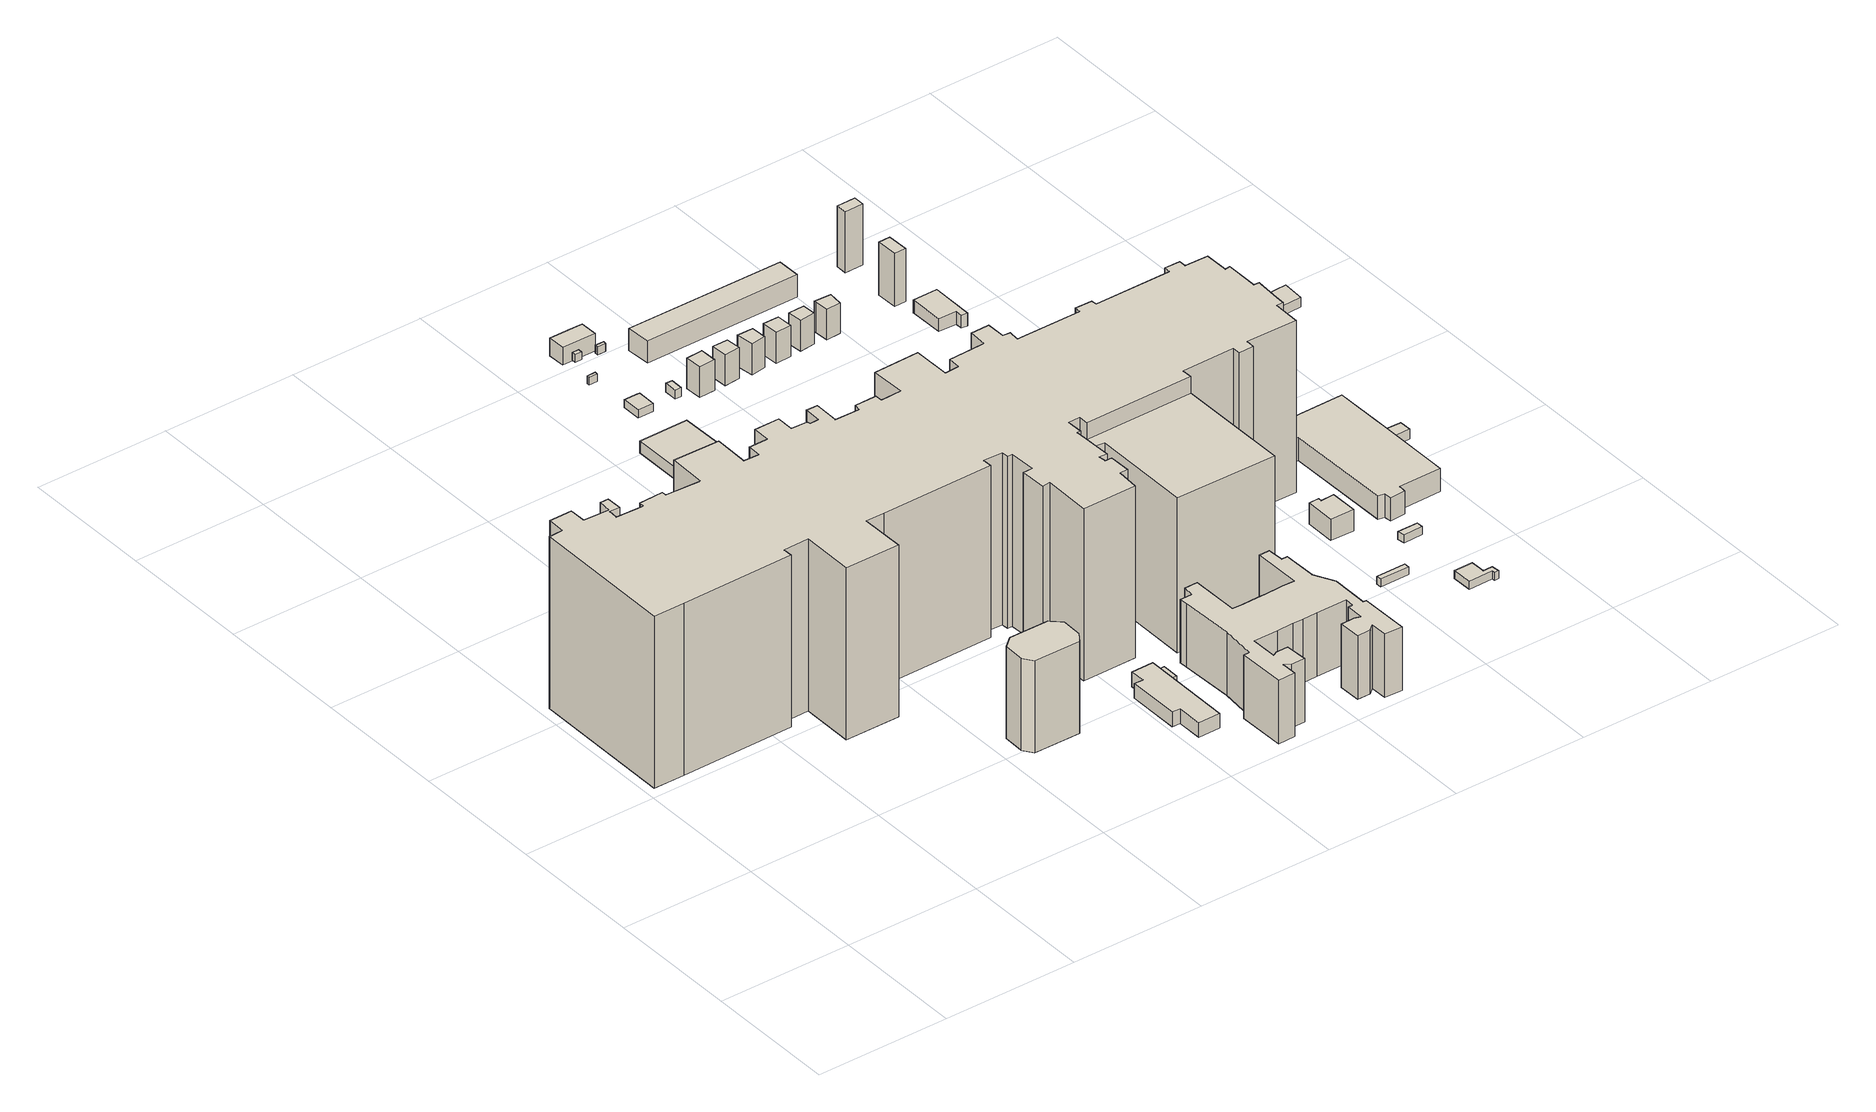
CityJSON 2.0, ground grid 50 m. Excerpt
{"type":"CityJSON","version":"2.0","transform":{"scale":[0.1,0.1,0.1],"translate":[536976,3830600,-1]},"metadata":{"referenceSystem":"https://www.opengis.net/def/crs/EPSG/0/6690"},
"CityObjects":{
"building1":{"type":"Building","attributes":{"計測周辺長":66.9,"1/2500図郭":91,"区名":"住之江区","町丁目名称":"南港南７丁目","街区番号":3,"class":"3001","usage":"452","measuredHeight":35,"storeysAboveGround":1,"BuildingDetailAttribute.buildingRoofEdgeArea":310.19,"BuildingDetailAttribute.buildingStructureType":"603","BuildingDetailAttribute.buildingStructureOrgType":"3","BuildingDetailAttribute.detailedUsage":"1610","BuildingDetailAttribute.specifiedBuildingCoverageRate":0.6,"BuildingDetailAttribute.surveyYear":2017,"BuildingHighTideRiskAttribute.description":"1","BuildingHighTideRiskAttribute.rank":"2","BuildingHighTideRiskAttribute.depth":1.59,"BuildingIDAttribute.prefecture":"27","BuildingIDAttribute.city":"27125"},"geometry":[{"type":"Solid","lod":"1","boundaries":[[[[0,1,2,3,4,5,6,7]],[[6,8,9,7]],[[5,10,8,6]],[[4,11,10,5]],[[3,12,11,4]],[[2,13,12,3]],[[1,14,13,2]],[[0,15,14,1]],[[7,9,15,0]],[[8,10,11,12,13,14,15,9]]]]}]},
"building2":{"type":"Building","attributes":{"計測周辺長":927.41,"1/2500図郭":91,"区名":"住之江区","町丁目名称":"南港南７丁目","街区番号":3,"class":"3002","usage":"452","measuredHeight":65.5,"storeysAboveGround":1,"BuildingDetailAttribute.buildingRoofEdgeArea":14663.03,"BuildingDetailAttribute.buildingStructureType":"603","BuildingDetailAttribute.buildingStructureOrgType":"3","BuildingDetailAttribute.detailedUsage":"1610","BuildingDetailAttribute.specifiedBuildingCoverageRate":0.6,"BuildingDetailAttribute.surveyYear":2017,"BuildingHighTideRiskAttribute.description":"1","BuildingHighTideRiskAttribute.rank":"2","BuildingHighTideRiskAttribute.depth":2.03,"BuildingIDAttribute.prefecture":"27","BuildingIDAttribute.city":"27125"},"geometry":[{"type":"Solid","lod":"1","boundaries":[[[[16,17,18,19,20,21,22,23,24,25,26,27,28,29,30,31,32,33,34,35,36,37,38,39,40,41,42,43,44,45,46,47,48,49,50,51,52,53,54,55,56,57,58,59,60,61,62,63,64,65,66,67,68,69,70,71,72,73,74,75,76,77,78,79,80,81,82,83,84,85,86,87,88,89,90,91,92,93,94,95,96,97,98,99,100,101,102,103,104,105,106,107,108,109,110,111,112,113,114,115,116,117]],[[116,118,119,117]],[[115,120,118,116]],[[114,121,120,115]],[[113,122,121,114]],[[112,123,122,113]],[[111,124,123,112]],[[110,125,124,111]],[[109,126,125,110]],[[108,127,126,109]],[[107,128,127,108]],[[106,129,128,107]],[[105,130,129,106]],[[104,131,130,105]],[[103,132,131,104]],[[102,133,132,103]],[[101,134,133,102]],[[100,135,134,101]],[[99,136,135,100]],[[98,137,136,99]],[[97,138,137,98]],[[96,139,138,97]],[[95,140,139,96]],[[94,141,140,95]],[[93,142,141,94]],[[92,143,142,93]],[[91,144,143,92]],[[90,145,144,91]],[[89,146,145,90]],[[88,147,146,89]],[[87,148,147,88]],[[86,149,148,87]],[[85,150,149,86]],[[84,151,150,85]],[[83,152,151,84]],[[82,153,152,83]],[[81,154,153,82]],[[80,155,154,81]],[[79,156,155,80]],[[78,157,156,79]],[[77,158,157,78]],[[76,159,158,77]],[[75,160,159,76]],[[74,161,160,75]],[[73,162,161,74]],[[72,163,162,73]],[[71,164,163,72]],[[70,165,164,71]],[[69,166,165,70]],[[68,167,166,69]],[[67,168,167,68]],[[66,169,168,67]],[[65,170,169,66]],[[64,171,170,65]],[[63,172,171,64]],[[62,173,172,63]],[[61,174,173,62]],[[60,175,174,61]],[[59,176,175,60]],[[58,177,176,59]],[[57,178,177,58]],[[56,179,178,57]],[[55,180,179,56]],[[54,181,180,55]],[[53,182,181,54]],[[52,183,182,53]],[[51,184,183,52]],[[50,185,184,51]],[[49,186,185,50]],[[48,187,186,49]],[[47,188,187,48]],[[46,189,188,47]],[[45,190,189,46]],[[44,191,190,45]],[[43,192,191,44]],[[42,193,192,43]],[[41,194,193,42]],[[40,195,194,41]],[[39,196,195,40]],[[38,197,196,39]],[[37,198,197,38]],[[36,199,198,37]],[[35,200,199,36]],[[34,201,200,35]],[[33,202,201,34]],[[32,203,202,33]],[[31,204,203,32]],[[30,205,204,31]],[[29,206,205,30]],[[28,207,206,29]],[[27,208,207,28]],[[26,209,208,27]],[[25,210,209,26]],[[24,211,210,25]],[[23,212,211,24]],[[22,213,212,23]],[[21,214,213,22]],[[20,215,214,21]],[[19,216,215,20]],[[18,217,216,19]],[[17,218,217,18]],[[16,219,218,17]],[[117,119,219,16]],[[118,120,121,122,123,124,125,126,127,128,129,130,131,132,133,134,135,136,137,138,139,140,141,142,143,144,145,146,147,148,149,150,151,152,153,154,155,156,157,158,159,160,161,162,163,164,165,166,167,168,169,170,171,172,173,174,175,176,177,178,179,180,181,182,183,184,185,186,187,188,189,190,191,192,193,194,195,196,197,198,199,200,201,202,203,204,205,206,207,208,209,210,211,212,213,214,215,216,217,218,219,119]]]]}]},
"building3":{"type":"Building","attributes":{"計測周辺長":92.03,"1/2500図郭":91,"区名":"住之江区","町丁目名称":"南港南７丁目","街区番号":3,"class":"3003","usage":"452","measuredHeight":5.6,"storeysAboveGround":1,"BuildingDetailAttribute.buildingRoofEdgeArea":346.25,"BuildingDetailAttribute.buildingStructureType":"603","BuildingDetailAttribute.buildingStructureOrgType":"3","BuildingDetailAttribute.detailedUsage":"1610","BuildingDetailAttribute.specifiedBuildingCoverageRate":0.6,"BuildingDetailAttribute.surveyYear":2017,"BuildingHighTideRiskAttribute.description":"1","BuildingHighTideRiskAttribute.rank":"2","BuildingHighTideRiskAttribute.depth":1.7,"BuildingIDAttribute.prefecture":"27","BuildingIDAttribute.city":"27125"},"geometry":[{"type":"Solid","lod":"1","boundaries":[[[[220,221,222,223,224,225,226,227,228]],[[227,229,230,228]],[[226,231,229,227]],[[225,232,231,226]],[[224,233,232,225]],[[223,234,233,224]],[[222,235,234,223]],[[221,236,235,222]],[[220,237,236,221]],[[228,230,237,220]],[[229,231,232,233,234,235,236,237,230]]]]}]},
"building4":{"type":"Building","attributes":{"class":"3001","measuredHeight":3.6,"BuildingDetailAttribute.specifiedBuildingCoverageRate":0.6,"BuildingDetailAttribute.surveyYear":2017,"BuildingHighTideRiskAttribute.description":"1","BuildingHighTideRiskAttribute.rank":"2","BuildingHighTideRiskAttribute.depth":1.94,"BuildingIDAttribute.prefecture":"27","BuildingIDAttribute.city":"27125"},"geometry":[{"type":"Solid","lod":"1","boundaries":[[[[238,239,240,241]],[[240,242,243,241]],[[239,244,242,240]],[[238,245,244,239]],[[241,243,245,238]],[[242,244,245,243]]]]}]},
"building5":{"type":"Building","attributes":{"class":"3001","measuredHeight":4.5,"BuildingDetailAttribute.specifiedBuildingCoverageRate":0.6,"BuildingDetailAttribute.surveyYear":2017,"BuildingHighTideRiskAttribute.description":"1","BuildingHighTideRiskAttribute.rank":"2","BuildingHighTideRiskAttribute.depth":2.09,"BuildingIDAttribute.prefecture":"27","BuildingIDAttribute.city":"27125"},"geometry":[{"type":"Solid","lod":"1","boundaries":[[[[246,247,248,249]],[[248,250,251,249]],[[247,252,250,248]],[[246,253,252,247]],[[249,251,253,246]],[[250,252,253,251]]]]}]},
"building6":{"type":"Building","attributes":{"class":"3001","BuildingDetailAttribute.specifiedBuildingCoverageRate":0.6,"BuildingDetailAttribute.surveyYear":2017,"BuildingHighTideRiskAttribute.description":"1","BuildingHighTideRiskAttribute.rank":"2","BuildingHighTideRiskAttribute.depth":2.19,"BuildingIDAttribute.prefecture":"27","BuildingIDAttribute.city":"27125"},"geometry":[{"type":"Solid","lod":"1","boundaries":[[[[254,255,256,257,258,259]],[[258,260,261,259]],[[257,262,260,258]],[[256,263,262,257]],[[255,264,263,256]],[[254,265,264,255]],[[259,261,265,254]],[[260,262,263,264,265,261]]]]}]},
"building7":{"type":"Building","attributes":{"計測周辺長":324.76,"1/2500図郭":91,"区名":"住之江区","町丁目名称":"南港南７丁目","街区番号":3,"class":"3003","usage":"452","measuredHeight":24.1,"storeysAboveGround":1,"BuildingDetailAttribute.buildingRoofEdgeArea":1418.49,"BuildingDetailAttribute.buildingStructureType":"610","BuildingDetailAttribute.buildingStructureOrgType":"2","BuildingDetailAttribute.detailedUsage":"1610","BuildingDetailAttribute.specifiedBuildingCoverageRate":0.6,"BuildingDetailAttribute.surveyYear":2017,"BuildingHighTideRiskAttribute.description":"1","BuildingHighTideRiskAttribute.rank":"2","BuildingHighTideRiskAttribute.depth":1.84,"BuildingIDAttribute.prefecture":"27","BuildingIDAttribute.city":"27125"},"geometry":[{"type":"Solid","lod":"1","boundaries":[[[[266,267,268,269,270,271,272,273,274,275,276,277,278,279,280,281,282,283,284,285,286,287,288,289,290,291,292,293,294,295,296,297,298,299,300,301,302,303,304,305,306,307,308,309,310,311]],[[310,312,313,311]],[[309,314,312,310]],[[308,315,314,309]],[[307,316,315,308]],[[306,317,316,307]],[[305,318,317,306]],[[304,319,318,305]],[[303,320,319,304]],[[302,321,320,303]],[[301,322,321,302]],[[300,323,322,301]],[[299,324,323,300]],[[298,325,324,299]],[[297,326,325,298]],[[296,327,326,297]],[[295,328,327,296]],[[294,329,328,295]],[[293,330,329,294]],[[292,331,330,293]],[[291,332,331,292]],[[290,333,332,291]],[[289,334,333,290]],[[288,335,334,289]],[[287,336,335,288]],[[286,337,336,287]],[[285,338,337,286]],[[284,339,338,285]],[[283,340,339,284]],[[282,341,340,283]],[[281,342,341,282]],[[280,343,342,281]],[[279,344,343,280]],[[278,345,344,279]],[[277,346,345,278]],[[276,347,346,277]],[[275,348,347,276]],[[274,349,348,275]],[[273,350,349,274]],[[272,351,350,273]],[[271,352,351,272]],[[270,353,352,271]],[[269,354,353,270]],[[268,355,354,269]],[[267,356,355,268]],[[266,357,356,267]],[[311,313,357,266]],[[312,314,315,316,317,318,319,320,321,322,323,324,325,326,327,328,329,330,331,332,333,334,335,336,337,338,339,340,341,342,343,344,345,346,347,348,349,350,351,352,353,354,355,356,357,313]]]]}]},
"building8":{"type":"Building","attributes":{"class":"3001","BuildingDetailAttribute.specifiedBuildingCoverageRate":0.6,"BuildingDetailAttribute.surveyYear":2017,"BuildingHighTideRiskAttribute.description":"1","BuildingHighTideRiskAttribute.rank":"2","BuildingHighTideRiskAttribute.depth":2.1,"BuildingIDAttribute.prefecture":"27","BuildingIDAttribute.city":"27125"},"geometry":[{"type":"Solid","lod":"1","boundaries":[[[[358,359,360,361]],[[360,362,363,361]],[[359,364,362,360]],[[358,365,364,359]],[[361,363,365,358]],[[362,364,365,363]]]]}]},
"building9":{"type":"Building","attributes":{"class":"3001","BuildingDetailAttribute.specifiedBuildingCoverageRate":0.6,"BuildingDetailAttribute.surveyYear":2017,"BuildingHighTideRiskAttribute.description":"1","BuildingHighTideRiskAttribute.rank":"2","BuildingHighTideRiskAttribute.depth":1.99,"BuildingIDAttribute.prefecture":"27","BuildingIDAttribute.city":"27125"},"geometry":[{"type":"Solid","lod":"1","boundaries":[[[[366,367,368,369]],[[368,370,371,369]],[[367,372,370,368]],[[366,373,372,367]],[[369,371,373,366]],[[370,372,373,371]]]]}]},
"building10":{"type":"Building","attributes":{"計測周辺長":167.51,"1/2500図郭":91,"区名":"住之江区","町丁目名称":"南港南７丁目","街区番号":3,"class":"3002","usage":"452","measuredHeight":59,"storeysAboveGround":1,"BuildingDetailAttribute.buildingRoofEdgeArea":1633.25,"BuildingDetailAttribute.buildingStructureType":"603","BuildingDetailAttribute.buildingStructureOrgType":"3","BuildingDetailAttribute.detailedUsage":"1610","BuildingDetailAttribute.specifiedBuildingCoverageRate":0.6,"BuildingDetailAttribute.surveyYear":2017,"BuildingHighTideRiskAttribute.description":"1","BuildingHighTideRiskAttribute.rank":"2","BuildingHighTideRiskAttribute.depth":1.99,"BuildingIDAttribute.prefecture":"27","BuildingIDAttribute.city":"27125"},"geometry":[{"type":"Solid","lod":"1","boundaries":[[[[374,375,376,377,378,379]],[[378,380,381,379]],[[377,382,380,378]],[[376,383,382,377]],[[375,384,383,376]],[[374,385,384,375]],[[379,381,385,374]],[[380,382,383,384,385,381]]]]}]},
"building11":{"type":"Building","attributes":{"class":"3001","measuredHeight":3.4,"BuildingDetailAttribute.specifiedBuildingCoverageRate":0.6,"BuildingDetailAttribute.surveyYear":2017,"BuildingTsunamiRiskAttribute.description":"1","BuildingTsunamiRiskAttribute.rank":"1","BuildingTsunamiRiskAttribute.depth":0.45,"BuildingHighTideRiskAttribute.description":"1","BuildingHighTideRiskAttribute.rank":"2","BuildingHighTideRiskAttribute.depth":2,"BuildingIDAttribute.prefecture":"27","BuildingIDAttribute.city":"27125"},"geometry":[{"type":"Solid","lod":"1","boundaries":[[[[386,387,388,389]],[[388,390,391,389]],[[387,392,390,388]],[[386,393,392,387]],[[389,391,393,386]],[[390,392,393,391]]]]}]},
"building12":{"type":"Building","attributes":{"計測周辺長":38.5,"1/2500図郭":91,"区名":"住之江区","町丁目名称":"南港南７丁目","街区番号":3,"class":"3003","usage":"452","measuredHeight":6.7,"storeysAboveGround":1,"BuildingDetailAttribute.buildingRoofEdgeArea":82.87,"BuildingDetailAttribute.buildingStructureType":"603","BuildingDetailAttribute.buildingStructureOrgType":"3","BuildingDetailAttribute.detailedUsage":"1610","BuildingDetailAttribute.specifiedBuildingCoverageRate":0.6,"BuildingDetailAttribute.surveyYear":2017,"BuildingTsunamiRiskAttribute.description":"1","BuildingTsunamiRiskAttribute.rank":"2","BuildingTsunamiRiskAttribute.depth":0.71,"BuildingHighTideRiskAttribute.description":"1","BuildingHighTideRiskAttribute.rank":"2","BuildingHighTideRiskAttribute.depth":2.59,"BuildingIDAttribute.prefecture":"27","BuildingIDAttribute.city":"27125"},"geometry":[{"type":"Solid","lod":"1","boundaries":[[[[394,395,396,397,398,399]],[[398,400,401,399]],[[397,402,400,398]],[[396,403,402,397]],[[395,404,403,396]],[[394,405,404,395]],[[399,401,405,394]],[[400,402,403,404,405,401]]]]}]},
"building13":{"type":"Building","attributes":{"class":"3001","BuildingDetailAttribute.specifiedBuildingCoverageRate":0.6,"BuildingDetailAttribute.surveyYear":2017,"BuildingHighTideRiskAttribute.description":"1","BuildingHighTideRiskAttribute.rank":"2","BuildingHighTideRiskAttribute.depth":2.59,"BuildingIDAttribute.prefecture":"27","BuildingIDAttribute.city":"27125"},"geometry":[{"type":"Solid","lod":"1","boundaries":[[[[406,407,408,409]],[[408,410,411,409]],[[407,412,410,408]],[[406,413,412,407]],[[409,411,413,406]],[[410,412,413,411]]]]}]},
"building14":{"type":"Building","attributes":{"計測周辺長":24.77,"1/2500図郭":91,"区名":"住之江区","町丁目名称":"南港南７丁目","街区番号":3,"class":"3001","usage":"452","measuredHeight":11.7,"storeysAboveGround":1,"BuildingDetailAttribute.buildingRoofEdgeArea":38.34,"BuildingDetailAttribute.buildingStructureType":"603","BuildingDetailAttribute.buildingStructureOrgType":"3","BuildingDetailAttribute.detailedUsage":"1610","BuildingDetailAttribute.specifiedBuildingCoverageRate":0.6,"BuildingDetailAttribute.surveyYear":2017,"BuildingTsunamiRiskAttribute.description":"1","BuildingTsunamiRiskAttribute.rank":"2","BuildingTsunamiRiskAttribute.depth":2.02,"BuildingHighTideRiskAttribute.description":"1","BuildingHighTideRiskAttribute.rank":"2","BuildingHighTideRiskAttribute.depth":2,"BuildingIDAttribute.prefecture":"27","BuildingIDAttribute.city":"27125"},"geometry":[{"type":"Solid","lod":"1","boundaries":[[[[414,415,416,417,418]],[[417,419,420,418]],[[416,421,419,417]],[[415,422,421,416]],[[414,423,422,415]],[[418,420,423,414]],[[419,421,422,423,420]]]]}]},
"building15":{"type":"Building","attributes":{"計測周辺長":23.3,"1/2500図郭":91,"区名":"住之江区","町丁目名称":"南港南７丁目","街区番号":3,"class":"3001","usage":"452","measuredHeight":11.9,"storeysAboveGround":1,"BuildingDetailAttribute.buildingRoofEdgeArea":33.88,"BuildingDetailAttribute.buildingStructureType":"603","BuildingDetailAttribute.buildingStructureOrgType":"3","BuildingDetailAttribute.detailedUsage":"1610","BuildingDetailAttribute.specifiedBuildingCoverageRate":0.6,"BuildingDetailAttribute.surveyYear":2017,"BuildingTsunamiRiskAttribute.description":"1","BuildingTsunamiRiskAttribute.rank":"2","BuildingTsunamiRiskAttribute.depth":2.3,"BuildingHighTideRiskAttribute.description":"1","BuildingHighTideRiskAttribute.rank":"2","BuildingHighTideRiskAttribute.depth":2,"BuildingIDAttribute.prefecture":"27","BuildingIDAttribute.city":"27125"},"geometry":[{"type":"Solid","lod":"1","boundaries":[[[[424,425,426,427]],[[426,428,429,427]],[[425,430,428,426]],[[424,431,430,425]],[[427,429,431,424]],[[428,430,431,429]]]]}]},
"building16":{"type":"Building","attributes":{"計測周辺長":23.85,"1/2500図郭":91,"区名":"住之江区","町丁目名称":"南港南７丁目","街区番号":3,"class":"3001","usage":"452","measuredHeight":11.9,"storeysAboveGround":1,"BuildingDetailAttribute.buildingRoofEdgeArea":35.41,"BuildingDetailAttribute.buildingStructureType":"603","BuildingDetailAttribute.buildingStructureOrgType":"3","BuildingDetailAttribute.detailedUsage":"1610","BuildingDetailAttribute.specifiedBuildingCoverageRate":0.6,"BuildingDetailAttribute.surveyYear":2017,"BuildingTsunamiRiskAttribute.description":"1","BuildingTsunamiRiskAttribute.rank":"2","BuildingTsunamiRiskAttribute.depth":2.34,"BuildingHighTideRiskAttribute.description":"1","BuildingHighTideRiskAttribute.rank":"2","BuildingHighTideRiskAttribute.depth":2,"BuildingIDAttribute.prefecture":"27","BuildingIDAttribute.city":"27125"},"geometry":[{"type":"Solid","lod":"1","boundaries":[[[[432,433,434,435]],[[434,436,437,435]],[[433,438,436,434]],[[432,439,438,433]],[[435,437,439,432]],[[436,438,439,437]]]]}]},
"building17":{"type":"Building","attributes":{"計測周辺長":24.27,"1/2500図郭":91,"区名":"住之江区","町丁目名称":"南港南７丁目","街区番号":3,"class":"3001","usage":"452","measuredHeight":11.9,"storeysAboveGround":1,"BuildingDetailAttribute.buildingRoofEdgeArea":36.81,"BuildingDetailAttribute.buildingStructureType":"603","BuildingDetailAttribute.buildingStructureOrgType":"3","BuildingDetailAttribute.detailedUsage":"1610","BuildingDetailAttribute.specifiedBuildingCoverageRate":0.6,"BuildingDetailAttribute.surveyYear":2017,"BuildingTsunamiRiskAttribute.description":"1","BuildingTsunamiRiskAttribute.rank":"2","BuildingTsunamiRiskAttribute.depth":2.3,"BuildingHighTideRiskAttribute.description":"1","BuildingHighTideRiskAttribute.rank":"2","BuildingHighTideRiskAttribute.depth":2,"BuildingIDAttribute.prefecture":"27","BuildingIDAttribute.city":"27125"},"geometry":[{"type":"Solid","lod":"1","boundaries":[[[[440,441,442,443,444]],[[443,445,446,444]],[[442,447,445,443]],[[441,448,447,442]],[[440,449,448,441]],[[444,446,449,440]],[[445,447,448,449,446]]]]}]},
"building18":{"type":"Building","attributes":{"計測周辺長":135.77,"1/2500図郭":91,"区名":"住之江区","町丁目名称":"南港南７丁目","街区番号":3,"class":"3003","usage":"452","measuredHeight":8.5,"storeysAboveGround":1,"BuildingDetailAttribute.buildingRoofEdgeArea":523.47,"BuildingDetailAttribute.buildingStructureType":"603","BuildingDetailAttribute.buildingStructureOrgType":"3","BuildingDetailAttribute.detailedUsage":"1610","BuildingDetailAttribute.specifiedBuildingCoverageRate":0.6,"BuildingDetailAttribute.surveyYear":2017,"BuildingTsunamiRiskAttribute.description":"1","BuildingTsunamiRiskAttribute.rank":"3","BuildingTsunamiRiskAttribute.depth":3.01,"BuildingHighTideRiskAttribute.description":"1","BuildingHighTideRiskAttribute.rank":"2","BuildingHighTideRiskAttribute.depth":2,"BuildingIDAttribute.prefecture":"27","BuildingIDAttribute.city":"27125"},"geometry":[{"type":"Solid","lod":"1","boundaries":[[[[450,451,452,453]],[[452,454,455,453]],[[451,456,454,452]],[[450,457,456,451]],[[453,455,457,450]],[[454,456,457,455]]]]}]},
"building19":{"type":"Building","attributes":{"計測周辺長":22.3,"1/2500図郭":91,"区名":"住之江区","町丁目名称":"南港南７丁目","街区番号":3,"class":"3001","usage":"452","measuredHeight":11.8,"storeysAboveGround":1,"BuildingDetailAttribute.buildingRoofEdgeArea":30.94,"BuildingDetailAttribute.buildingStructureType":"603","BuildingDetailAttribute.buildingStructureOrgType":"3","BuildingDetailAttribute.detailedUsage":"1610","BuildingDetailAttribute.specifiedBuildingCoverageRate":0.6,"BuildingDetailAttribute.surveyYear":2017,"BuildingTsunamiRiskAttribute.description":"1","BuildingTsunamiRiskAttribute.rank":"2","BuildingTsunamiRiskAttribute.depth":2.23,"BuildingHighTideRiskAttribute.description":"1","BuildingHighTideRiskAttribute.rank":"2","BuildingHighTideRiskAttribute.depth":2,"BuildingIDAttribute.prefecture":"27","BuildingIDAttribute.city":"27125"},"geometry":[{"type":"Solid","lod":"1","boundaries":[[[[458,459,460,461]],[[460,462,463,461]],[[459,464,462,460]],[[458,465,464,459]],[[461,463,465,458]],[[462,464,465,463]]]]}]},
"building20":{"type":"Building","attributes":{"計測周辺長":26,"1/2500図郭":91,"区名":"住之江区","町丁目名称":"南港南７丁目","街区番号":3,"class":"3003","usage":"452","storeysAboveGround":1,"BuildingDetailAttribute.buildingRoofEdgeArea":22.01,"BuildingDetailAttribute.buildingStructureType":"610","BuildingDetailAttribute.buildingStructureOrgType":"2","BuildingDetailAttribute.detailedUsage":"1610","BuildingDetailAttribute.specifiedBuildingCoverageRate":0.6,"BuildingDetailAttribute.surveyYear":2017,"BuildingHighTideRiskAttribute.description":"1","BuildingHighTideRiskAttribute.rank":"2","BuildingHighTideRiskAttribute.depth":2.32,"BuildingIDAttribute.prefecture":"27","BuildingIDAttribute.city":"27125"},"geometry":[{"type":"Solid","lod":"1","boundaries":[[[[466,467,468,469]],[[468,470,471,469]],[[467,472,470,468]],[[466,473,472,467]],[[469,471,473,466]],[[470,472,473,471]]]]}]},
"building21":{"type":"Building","attributes":{"計測周辺長":23.29,"1/2500図郭":91,"区名":"住之江区","町丁目名称":"南港南７丁目","街区番号":3,"class":"3001","usage":"452","measuredHeight":11.5,"storeysAboveGround":1,"BuildingDetailAttribute.buildingRoofEdgeArea":33.88,"BuildingDetailAttribute.buildingStructureType":"603","BuildingDetailAttribute.buildingStructureOrgType":"3","BuildingDetailAttribute.detailedUsage":"1610","BuildingDetailAttribute.specifiedBuildingCoverageRate":0.6,"BuildingDetailAttribute.surveyYear":2017,"BuildingTsunamiRiskAttribute.description":"1","BuildingTsunamiRiskAttribute.rank":"2","BuildingTsunamiRiskAttribute.depth":1.42,"BuildingHighTideRiskAttribute.description":"1","BuildingHighTideRiskAttribute.rank":"2","BuildingHighTideRiskAttribute.depth":2,"BuildingIDAttribute.prefecture":"27","BuildingIDAttribute.city":"27125"},"geometry":[{"type":"Solid","lod":"1","boundaries":[[[[474,475,476,477,478]],[[477,479,480,478]],[[476,481,479,477]],[[475,482,481,476]],[[474,483,482,475]],[[478,480,483,474]],[[479,481,482,483,480]]]]}]},
"building22":{"type":"Building","attributes":{"計測周辺長":40.76,"1/2500図郭":91,"区名":"住之江区","町丁目名称":"南港南７丁目","街区番号":3,"class":"3001","usage":"452","measuredHeight":8.1,"storeysAboveGround":1,"BuildingDetailAttribute.buildingRoofEdgeArea":94.09,"BuildingDetailAttribute.buildingStructureType":"603","BuildingDetailAttribute.buildingStructureOrgType":"3","BuildingDetailAttribute.detailedUsage":"1610","BuildingDetailAttribute.specifiedBuildingCoverageRate":0.6,"BuildingDetailAttribute.surveyYear":2017,"BuildingHighTideRiskAttribute.description":"1","BuildingHighTideRiskAttribute.rank":"2","BuildingHighTideRiskAttribute.depth":2.31,"BuildingIDAttribute.prefecture":"27","BuildingIDAttribute.city":"27125"},"geometry":[{"type":"Solid","lod":"1","boundaries":[[[[484,485,486,487,488,489]],[[488,490,491,489]],[[487,492,490,488]],[[486,493,492,487]],[[485,494,493,486]],[[484,495,494,485]],[[489,491,495,484]],[[490,492,493,494,495,491]]]]}]},
"building23":{"type":"Building","attributes":{"計測周辺長":38.04,"1/2500図郭":91,"区名":"住之江区","町丁目名称":"南港南７丁目","街区番号":3,"class":"3001","usage":"452","storeysAboveGround":1,"BuildingDetailAttribute.buildingRoofEdgeArea":61.25,"BuildingDetailAttribute.buildingStructureType":"603","BuildingDetailAttribute.buildingStructureOrgType":"3","BuildingDetailAttribute.detailedUsage":"1610","BuildingDetailAttribute.specifiedBuildingCoverageRate":0.6,"BuildingDetailAttribute.surveyYear":2017,"BuildingHighTideRiskAttribute.description":"1","BuildingHighTideRiskAttribute.rank":"2","BuildingHighTideRiskAttribute.depth":2.11,"BuildingIDAttribute.prefecture":"27","BuildingIDAttribute.city":"27125"},"geometry":[{"type":"Solid","lod":"1","boundaries":[[[[496,497,498,499,500,501,502,503]],[[502,504,505,503]],[[501,506,504,502]],[[500,507,506,501]],[[499,508,507,500]],[[498,509,508,499]],[[497,510,509,498]],[[496,511,510,497]],[[503,505,511,496]],[[504,506,507,508,509,510,511,505]]]]}]},
"building24":{"type":"Building","attributes":{"計測周辺長":20.3,"1/2500図郭":91,"区名":"住之江区","町丁目名称":"南港南７丁目","街区番号":3,"class":"3001","usage":"452","storeysAboveGround":1,"BuildingDetailAttribute.buildingRoofEdgeArea":19.72,"BuildingDetailAttribute.buildingStructureType":"610","BuildingDetailAttribute.buildingStructureOrgType":"2","BuildingDetailAttribute.detailedUsage":"1610","BuildingDetailAttribute.specifiedBuildingCoverageRate":0.6,"BuildingDetailAttribute.surveyYear":2017,"BuildingHighTideRiskAttribute.description":"1","BuildingHighTideRiskAttribute.rank":"2","BuildingHighTideRiskAttribute.depth":2.25,"BuildingIDAttribute.prefecture":"27","BuildingIDAttribute.city":"27125"},"geometry":[{"type":"Solid","lod":"1","boundaries":[[[[512,513,514,515]],[[514,516,517,515]],[[513,518,516,514]],[[512,519,518,513]],[[515,517,519,512]],[[516,518,519,517]]]]}]},
"building25":{"type":"Building","attributes":{"計測周辺長":50.03,"1/2500図郭":91,"区名":"住之江区","町丁目名称":"南港南７丁目","街区番号":3,"class":"3001","usage":"452","measuredHeight":4.9,"storeysAboveGround":1,"BuildingDetailAttribute.buildingRoofEdgeArea":128.31,"BuildingDetailAttribute.buildingStructureType":"603","BuildingDetailAttribute.buildingStructureOrgType":"3","BuildingDetailAttribute.detailedUsage":"1610","BuildingDetailAttribute.specifiedBuildingCoverageRate":0.6,"BuildingDetailAttribute.surveyYear":2017,"BuildingHighTideRiskAttribute.description":"1","BuildingHighTideRiskAttribute.rank":"2","BuildingHighTideRiskAttribute.depth":2.35,"BuildingIDAttribute.prefecture":"27","BuildingIDAttribute.city":"27125"},"geometry":[{"type":"Solid","lod":"1","boundaries":[[[[520,521,522,523,524,525,526]],[[525,527,528,526]],[[524,529,527,525]],[[523,530,529,524]],[[522,531,530,523]],[[521,532,531,522]],[[520,533,532,521]],[[526,528,533,520]],[[527,529,530,531,532,533,528]]]]}]},
"building26":{"type":"Building","attributes":{"計測周辺長":24.92,"1/2500図郭":91,"区名":"住之江区","町丁目名称":"南港南７丁目","街区番号":3,"class":"3001","usage":"452","measuredHeight":20.2,"storeysAboveGround":1,"BuildingDetailAttribute.buildingRoofEdgeArea":35.54,"BuildingDetailAttribute.buildingStructureType":"603","BuildingDetailAttribute.buildingStructureOrgType":"3","BuildingDetailAttribute.detailedUsage":"1610","BuildingDetailAttribute.specifiedBuildingCoverageRate":0.6,"BuildingDetailAttribute.surveyYear":2017,"BuildingHighTideRiskAttribute.description":"1","BuildingHighTideRiskAttribute.rank":"2","BuildingHighTideRiskAttribute.depth":2.42,"BuildingIDAttribute.prefecture":"27","BuildingIDAttribute.city":"27125"},"geometry":[{"type":"Solid","lod":"1","boundaries":[[[[534,535,536,537]],[[536,538,539,537]],[[535,540,538,536]],[[534,541,540,535]],[[537,539,541,534]],[[538,540,541,539]]]]}]},
"building27":{"type":"Building","attributes":{"計測周辺長":173.34,"1/2500図郭":91,"区名":"住之江区","町丁目名称":"南港南７丁目","街区番号":3,"class":"3001","usage":"452","measuredHeight":8.9,"storeysAboveGround":1,"BuildingDetailAttribute.buildingRoofEdgeArea":1297.33,"BuildingDetailAttribute.buildingStructureType":"603","BuildingDetailAttribute.buildingStructureOrgType":"3","BuildingDetailAttribute.detailedUsage":"1610","BuildingDetailAttribute.specifiedBuildingCoverageRate":0.6,"BuildingDetailAttribute.surveyYear":2017,"BuildingHighTideRiskAttribute.description":"1","BuildingHighTideRiskAttribute.rank":"2","BuildingHighTideRiskAttribute.depth":1.85,"BuildingIDAttribute.prefecture":"27","BuildingIDAttribute.city":"27125"},"geometry":[{"type":"Solid","lod":"1","boundaries":[[[[542,543,544,545,546,547,548,549,550,551,552,553,554,555,556,557]],[[556,558,559,557]],[[555,560,558,556]],[[554,561,560,555]],[[553,562,561,554]],[[552,563,562,553]],[[551,564,563,552]],[[550,565,564,551]],[[549,566,565,550]],[[548,567,566,549]],[[547,568,567,548]],[[546,569,568,547]],[[545,570,569,546]],[[544,571,570,545]],[[543,572,571,544]],[[542,573,572,543]],[[557,559,573,542]],[[558,560,561,562,563,564,565,566,567,568,569,570,571,572,573,559]]]]}]},
"building28":{"type":"Building","attributes":{"計測周辺長":22.13,"1/2500図郭":91,"区名":"住之江区","町丁目名称":"南港南７丁目","街区番号":3,"class":"3001","usage":"452","measuredHeight":23.1,"storeysAboveGround":1,"BuildingDetailAttribute.buildingRoofEdgeArea":28.63,"BuildingDetailAttribute.buildingStructureType":"603","BuildingDetailAttribute.buildingStructureOrgType":"3","BuildingDetailAttribute.detailedUsage":"1610","BuildingDetailAttribute.specifiedBuildingCoverageRate":0.6,"BuildingDetailAttribute.surveyYear":2017,"BuildingHighTideRiskAttribute.description":"1","BuildingHighTideRiskAttribute.rank":"2","BuildingHighTideRiskAttribute.depth":2.23,"BuildingIDAttribute.prefecture":"27","BuildingIDAttribute.city":"27125"},"geometry":[{"type":"Solid","lod":"1","boundaries":[[[[574,575,576,577]],[[576,578,579,577]],[[575,580,578,576]],[[574,581,580,575]],[[577,579,581,574]],[[578,580,581,579]]]]}]},
"building29":{"type":"Building","attributes":{"計測周辺長":55.02,"1/2500図郭":91,"区名":"住之江区","町丁目名称":"南港南７丁目","街区番号":3,"class":"3001","usage":"452","measuredHeight":5.9,"storeysAboveGround":1,"BuildingDetailAttribute.buildingRoofEdgeArea":165.28,"BuildingDetailAttribute.buildingStructureType":"603","BuildingDetailAttribute.buildingStructureOrgType":"3","BuildingDetailAttribute.detailedUsage":"1610","BuildingDetailAttribute.specifiedBuildingCoverageRate":0.6,"BuildingDetailAttribute.surveyYear":2017,"BuildingHighTideRiskAttribute.description":"1","BuildingHighTideRiskAttribute.rank":"2","BuildingHighTideRiskAttribute.depth":2.36,"BuildingIDAttribute.prefecture":"27","BuildingIDAttribute.city":"27125"},"geometry":[{"type":"Solid","lod":"1","boundaries":[[[[582,583,584,585]],[[584,586,587,585]],[[583,588,586,584]],[[582,589,588,583]],[[585,587,589,582]],[[586,588,589,587]]]]}]},
"building30":{"type":"Building","attributes":{"計測周辺長":66.24,"1/2500図郭":91,"区名":"住之江区","町丁目名称":"南港南７丁目","街区番号":3,"class":"3001","usage":"452","measuredHeight":8,"storeysAboveGround":2,"BuildingDetailAttribute.buildingRoofEdgeArea":257.77,"BuildingDetailAttribute.buildingStructureType":"603","BuildingDetailAttribute.buildingStructureOrgType":"3","BuildingDetailAttribute.detailedUsage":"1610","BuildingDetailAttribute.specifiedBuildingCoverageRate":0.6,"BuildingDetailAttribute.surveyYear":2017,"BuildingHighTideRiskAttribute.description":"1","BuildingHighTideRiskAttribute.rank":"2","BuildingHighTideRiskAttribute.depth":2.23,"BuildingIDAttribute.prefecture":"27","BuildingIDAttribute.city":"27125"},"geometry":[{"type":"Solid","lod":"1","boundaries":[[[[590,591,592,593,594,595,596,597]],[[596,598,599,597]],[[595,600,598,596]],[[594,601,600,595]],[[593,602,601,594]],[[592,603,602,593]],[[591,604,603,592]],[[590,605,604,591]],[[597,599,605,590]],[[598,600,601,602,603,604,605,599]]]]}]},
"building31":{"type":"Building","attributes":{"計測周辺長":17.98,"1/2500図郭":91,"区名":"住之江区","町丁目名称":"南港南７丁目","街区番号":3,"class":"3003","usage":"452","storeysAboveGround":1,"BuildingDetailAttribute.buildingRoofEdgeArea":19.4,"BuildingDetailAttribute.buildingStructureType":"603","BuildingDetailAttribute.buildingStructureOrgType":"3","BuildingDetailAttribute.detailedUsage":"1610","BuildingDetailAttribute.specifiedBuildingCoverageRate":0.6,"BuildingDetailAttribute.surveyYear":2017,"BuildingHighTideRiskAttribute.description":"1","BuildingHighTideRiskAttribute.rank":"2","BuildingHighTideRiskAttribute.depth":2.24,"BuildingIDAttribute.prefecture":"27","BuildingIDAttribute.city":"27125"},"geometry":[{"type":"Solid","lod":"1","boundaries":[[[[606,607,608,609]],[[608,610,611,609]],[[607,612,610,608]],[[606,613,612,607]],[[609,611,613,606]],[[610,612,613,611]]]]}]},
"building32":{"type":"Building","attributes":{"計測周辺長":28.51,"1/2500図郭":91,"区名":"住之江区","町丁目名称":"南港南７丁目","街区番号":3,"class":"3003","usage":"452","measuredHeight":3.9,"storeysAboveGround":1,"BuildingDetailAttribute.buildingRoofEdgeArea":45.12,"BuildingDetailAttribute.buildingStructureType":"610","BuildingDetailAttribute.buildingStructureOrgType":"2","BuildingDetailAttribute.detailedUsage":"1610","BuildingDetailAttribute.specifiedBuildingCoverageRate":0.6,"BuildingDetailAttribute.surveyYear":2017,"BuildingHighTideRiskAttribute.description":"1","BuildingHighTideRiskAttribute.rank":"2","BuildingHighTideRiskAttribute.depth":2.01,"BuildingIDAttribute.prefecture":"27","BuildingIDAttribute.city":"27125"},"geometry":[{"type":"Solid","lod":"1","boundaries":[[[[614,615,616,617]],[[616,618,619,617]],[[615,620,618,616]],[[614,621,620,615]],[[617,619,621,614]],[[618,620,621,619]]]]}]},
"building33":{"type":"Building","attributes":{"計測周辺長":44.57,"1/2500図郭":91,"区名":"住之江区","町丁目名称":"南港南７丁目","街区番号":3,"class":"3001","usage":"452","measuredHeight":4,"storeysAboveGround":1,"BuildingDetailAttribute.buildingRoofEdgeArea":117.31,"BuildingDetailAttribute.buildingStructureType":"603","BuildingDetailAttribute.buildingStructureOrgType":"3","BuildingDetailAttribute.detailedUsage":"1610","BuildingDetailAttribute.specifiedBuildingCoverageRate":0.6,"BuildingDetailAttribute.surveyYear":2017,"BuildingHighTideRiskAttribute.description":"1","BuildingHighTideRiskAttribute.rank":"2","BuildingHighTideRiskAttribute.depth":2.31,"BuildingIDAttribute.prefecture":"27","BuildingIDAttribute.city":"27125"},"geometry":[{"type":"Solid","lod":"1","boundaries":[[[[622,623,624,625,626]],[[625,627,628,626]],[[624,629,627,625]],[[623,630,629,624]],[[622,631,630,623]],[[626,628,631,622]],[[627,629,630,631,628]]]]}]},
"building34":{"type":"Building","attributes":{"計測周辺長":31.46,"1/2500図郭":91,"区名":"住之江区","町丁目名称":"南港南７丁目","街区番号":3,"class":"3001","usage":"452","measuredHeight":3.7,"storeysAboveGround":1,"BuildingDetailAttribute.buildingRoofEdgeArea":61.63,"BuildingDetailAttribute.buildingStructureType":"610","BuildingDetailAttribute.buildingStructureOrgType":"2","BuildingDetailAttribute.detailedUsage":"1610","BuildingDetailAttribute.specifiedBuildingCoverageRate":0.6,"BuildingDetailAttribute.surveyYear":2017,"BuildingHighTideRiskAttribute.description":"1","BuildingHighTideRiskAttribute.rank":"2","BuildingHighTideRiskAttribute.depth":2.3,"BuildingIDAttribute.prefecture":"27","BuildingIDAttribute.city":"27125"},"geometry":[{"type":"Solid","lod":"1","boundaries":[[[[632,633,634,635]],[[634,636,637,635]],[[633,638,636,634]],[[632,639,638,633]],[[635,637,639,632]],[[636,638,639,637]]]]}]}
},
"vertices":[
[1056,425,53],[1031,460,53],[1033,540,53],[1072,573,53],[1220,572,53],[1258,537,53],[1256,460,53],[1231,424,53],[1256,460,403],[1231,424,403],[1258,537,403],[1220,572,403],[1072,573,403],[1033,540,403],[1031,460,403],[1056,425,403],
[2590,1191,48],[2589,1155,48],[2564,1155,48],[2562,1052,48],[2372,1055,48],[2372,1023,48],[2315,1022,48],[2315,1052,48],[2117,1050,48],[2118,1013,48],[1708,1011,48],[1708,1046,48],[1665,1046,48],[1666,986,48],[1653,986,48],[1657,838,48],[1627,841,48],[1630,813,48],[1655,813,48],[1656,733,48],[1626,731,48],[1621,648,48],[1417,646,48],[1420,824,48],[1390,821,48],[1389,918,48],[1424,919,48],[1420,1016,48],[1403,1016,48],[1400,1041,48],[1330,1043,48],[1331,1008,48],[908,1006,48],[841,1008,48],[842,843,48],[637,843,48],[638,1038,48],[543,1037,48],[543,1002,48],[118,998,48],[3,999,48],[6,1539,48],[58,1542,48],[60,1607,48],[145,1608,48],[145,1546,48],[241,1542,48],[243,1589,48],[275,1590,48],[276,1532,48],[238,1532,48],[236,1497,48],[338,1493,48],[341,1513,48],[431,1516,48],[431,1499,48],[561,1492,48],[565,1632,48],[739,1629,48],[736,1497,48],[793,1495,48],[795,1545,48],[865,1545,48],[865,1610,48],[960,1611,48],[960,1546,48],[1020,1544,48],[1023,1532,48],[1055,1532,48],[1057,1595,48],[1100,1595,48],[1098,1500,48],[1191,1499,48],[1193,1524,48],[1275,1524,48],[1276,1497,48],[1353,1500,48],[1349,1628,48],[1522,1632,48],[1523,1492,48],[1576,1495,48],[1578,1542,48],[1715,1546,48],[1717,1614,48],[1787,1615,48],[1788,1545,48],[1815,1542,48],[1813,1502,48],[2058,1502,48],[2058,1525,48],[2120,1523,48],[2123,1503,48],[2410,1503,48],[2410,1528,48],[2468,1526,48],[2468,1499,48],[2555,1497,48],[2556,1407,48],[2576,1410,48],[2575,1287,48],[2595,1285,48],[2592,1227,48],[2595,1285,703],[2592,1227,703],[2575,1287,703],[2576,1410,703],[2556,1407,703],[2555,1497,703],[2468,1499,703],[2468,1526,703],[2410,1528,703],[2410,1503,703],[2123,1503,703],[2120,1523,703],[2058,1525,703],[2058,1502,703],[1813,1502,703],[1815,1542,703],[1788,1545,703],[1787,1615,703],[1717,1614,703],[1715,1546,703],[1578,1542,703],[1576,1495,703],[1523,1492,703],[1522,1632,703],[1349,1628,703],[1353,1500,703],[1276,1497,703],[1275,1524,703],[1193,1524,703],[1191,1499,703],[1098,1500,703],[1100,1595,703],[1057,1595,703],[1055,1532,703],[1023,1532,703],[1020,1544,703],[960,1546,703],[960,1611,703],[865,1610,703],[865,1545,703],[795,1545,703],[793,1495,703],[736,1497,703],[739,1629,703],[565,1632,703],[561,1492,703],[431,1499,703],[431,1516,703],[341,1513,703],[338,1493,703],[236,1497,703],[238,1532,703],[276,1532,703],[275,1590,703],[243,1589,703],[241,1542,703],[145,1546,703],[145,1608,703],[60,1607,703],[58,1542,703],[6,1539,703],[3,999,703],[118,998,703],[543,1002,703],[543,1037,703],[638,1038,703],[637,843,703],[842,843,703],[841,1008,703],[908,1006,703],[1331,1008,703],[1330,1043,703],[1400,1041,703],[1403,1016,703],[1420,1016,703],[1424,919,703],[1389,918,703],[1390,821,703],[1420,824,703],[1417,646,703],[1621,648,703],[1626,731,703],[1656,733,703],[1655,813,703],[1630,813,703],[1627,841,703],[1657,838,703],[1653,986,703],[1666,986,703],[1665,1046,703],[1708,1046,703],[1708,1011,703],[2118,1013,703],[2117,1050,703],[2315,1052,703],[2315,1022,703],[2372,1023,703],[2372,1055,703],[2562,1052,703],[2564,1155,703],[2589,1155,703],[2590,1191,703],
[1598,518,51],[1596,183,51],[1514,182,51],[1513,277,51],[1483,279,51],[1483,474,51],[1518,472,51],[1515,527,51],[1598,528,51],[1515,527,107],[1598,528,107],[1518,472,107],[1483,474,107],[1483,279,107],[1513,277,107],[1514,182,107],[1596,183,107],[1598,518,107],
[1607,449,51],[1607,513,51],[1632,513,51],[1631,448,51],[1632,513,86],[1631,448,86],[1607,513,86],[1607,449,86],
[1071,2292,47],[1071,2466,47],[1255,2467,47],[1258,2292,47],[1255,2467,92],[1258,2292,92],[1071,2466,92],[1071,2292,92],
[1180,2618,48],[1180,2689,48],[1190,2689,48],[1230,2689,48],[1240,2689,48],[1240,2618,48],[1240,2689,78],[1240,2618,78],[1230,2689,78],[1190,2689,78],[1180,2689,78],[1180,2618,78],
[1816,405,47],[1854,403,47],[1921,404,47],[1946,404,47],[2014,407,47],[2059,405,47],[2057,582,47],[2097,583,47],[2100,523,47],[2122,523,47],[2124,398,47],[2162,326,47],[2161,186,47],[2173,186,47],[2175,4,47],[2108,6,47],[2107,68,47],[2085,50,47],[2035,50,47],[2034,132,47],[2086,133,47],[2106,126,47],[2106,191,47],[2123,191,47],[2125,226,47],[2010,225,47],[1953,224,47],[1915,226,47],[1853,223,47],[1763,225,47],[1764,125,47],[1781,135,47],[1826,135,47],[1830,53,47],[1777,52,47],[1757,67,47],[1758,10,47],[1693,7,47],[1691,184,47],[1713,184,47],[1725,314,47],[1718,514,47],[1717,542,47],[1762,542,47],[1765,582,47],[1814,583,47],[1765,582,289],[1814,583,289],[1762,542,289],[1717,542,289],[1718,514,289],[1725,314,289],[1713,184,289],[1691,184,289],[1693,7,289],[1758,10,289],[1757,67,289],[1777,52,289],[1830,53,289],[1826,135,289],[1781,135,289],[1764,125,289],[1763,225,289],[1853,223,289],[1915,226,289],[1953,224,289],[2010,225,289],[2125,226,289],[2123,191,289],[2106,191,289],[2106,126,289],[2086,133,289],[2034,132,289],[2035,50,289],[2085,50,289],[2107,68,289],[2108,6,289],[2175,4,289],[2173,186,289],[2161,186,289],[2162,326,289],[2124,398,289],[2122,523,289],[2100,523,289],[2097,583,289],[2057,582,289],[2059,405,289],[2014,407,289],[1946,404,289],[1921,404,289],[1854,403,289],[1816,405,289],
[1166,2850,49],[1166,2861,49],[1198,2861,49],[1198,2850,49],[1198,2861,79],[1198,2850,79],[1166,2861,79],[1166,2850,79],
[1207,2975,48],[1207,2991,48],[1232,2991,48],[1232,2975,48],[1232,2991,78],[1232,2975,78],[1207,2991,78],[1207,2975,78],
[2119,583,50],[1739,587,50],[1741,962,50],[1708,964,50],[1708,1011,50],[2118,1013,50],[1708,1011,640],[2118,1013,640],[1708,964,640],[1741,962,640],[1739,587,640],[2119,583,640],
[1343,2641,37],[1343,2689,37],[1367,2688,37],[1367,2640,37],[1367,2688,71],[1367,2640,71],[1343,2689,71],[1343,2641,71],
[1256,3077,26],[1312,3077,26],[1313,3012,26],[1186,3013,26],[1185,3077,26],[1185,3078,26],[1185,3077,93],[1185,3078,93],[1186,3013,93],[1313,3012,93],[1312,3077,93],[1256,3077,93],
[1298,2979,36],[1298,2991,36],[1330,2991,36],[1329,2979,36],[1330,2991,66],[1329,2979,66],[1298,2991,66],[1298,2979,66],
[1419,2681,22],[1479,2684,22],[1481,2684,22],[1482,2621,22],[1422,2618,22],[1482,2621,139],[1422,2618,139],[1481,2684,139],[1479,2684,139],[1419,2681,139],
[1521,2682,21],[1579,2682,21],[1584,2627,21],[1524,2622,21],[1584,2627,139],[1524,2622,139],[1579,2682,139],[1521,2682,139],
[1619,2683,20],[1679,2683,20],[1682,2626,20],[1627,2618,20],[1682,2626,139],[1627,2618,139],[1679,2683,139],[1619,2683,139],
[1721,2681,20],[1721,2684,20],[1781,2684,20],[1784,2624,20],[1724,2621,20],[1784,2624,139],[1724,2621,139],[1781,2684,139],[1721,2684,139],[1721,2681,139],
[1417,2878,10],[1411,2968,10],[2003,2966,10],[2004,2879,10],[2003,2966,95],[2004,2879,95],[1411,2968,95],[1417,2878,95],
[1819,2682,21],[1879,2683,21],[1882,2633,21],[1824,2627,21],[1882,2633,139],[1824,2627,139],[1879,2683,139],[1819,2682,139],
[2461,488,47],[2461,508,47],[2571,508,47],[2571,488,47],[2571,508,77],[2571,488,77],[2461,508,77],[2461,488,77],
[1921,2676,24],[1921,2683,24],[1984,2681,24],[1979,2626,24],[1924,2623,24],[1979,2626,139],[1924,2623,139],[1984,2681,139],[1921,2683,139],[1921,2676,139],
[2490,782,47],[2491,894,47],[2529,895,47],[2529,880,47],[2579,883,47],[2580,780,47],[2579,883,128],[2580,780,128],[2529,880,128],[2529,895,128],[2491,894,128],[2490,782,128],
[2765,300,48],[2762,310,48],[2672,309,48],[2671,384,48],[2741,384,48],[2742,329,48],[2777,330,48],[2780,300,48],[2777,330,78],[2780,300,78],[2742,329,78],[2741,384,78],[2671,384,78],[2672,309,78],[2762,310,78],[2765,300,78],
[2659,659,48],[2736,659,48],[2736,634,48],[2664,631,48],[2736,634,78],[2664,631,78],[2736,659,78],[2659,659,78],
[2276,2394,46],[2276,2419,46],[2209,2421,46],[2208,2546,46],[2207,2551,46],[2301,2552,46],[2299,2392,46],[2301,2552,95],[2299,2392,95],[2207,2551,95],[2208,2546,95],[2209,2421,95],[2276,2419,95],[2276,2394,95],
[2180,2692,46],[2224,2693,46],[2226,2613,46],[2182,2612,46],[2226,2613,248],[2182,2612,248],[2224,2693,248],[2180,2692,248],
[2673,1226,47],[2675,1298,47],[2732,1301,47],[2735,1284,47],[2920,1286,47],[2921,1113,47],[2922,1063,47],[2922,784,47],[2762,782,47],[2760,755,47],[2703,751,47],[2700,779,47],[2677,784,47],[2673,1186,47],[2590,1191,47],[2592,1227,47],[2590,1191,136],[2592,1227,136],[2673,1186,136],[2677,784,136],[2700,779,136],[2703,751,136],[2760,755,136],[2762,782,136],[2922,784,136],[2922,1063,136],[2921,1113,136],[2920,1286,136],[2735,1284,136],[2732,1301,136],[2675,1298,136],[2673,1226,136],
[2171,2851,46],[2171,2893,46],[2241,2893,46],[2241,2852,46],[2241,2893,278],[2241,2852,278],[2171,2893,278],[2171,2851,278],
[2505,1832,46],[2499,1921,46],[2689,1921,46],[2687,1833,46],[2689,1921,105],[2687,1833,105],[2499,1921,105],[2505,1832,105],
[2777,1549,47],[2812,1550,47],[2847,1550,47],[2848,1430,47],[2848,1425,47],[2641,1426,47],[2642,1551,47],[2777,1550,47],[2642,1551,127],[2777,1550,127],[2641,1426,127],[2848,1425,127],[2848,1430,127],[2847,1550,127],[2812,1550,127],[2777,1549,127],
[2777,1550,48],[2779,1607,48],[2817,1600,48],[2812,1550,48],[2817,1600,78],[2812,1550,78],[2779,1607,78],[2777,1550,78],
[2921,1113,50],[3016,1109,50],[3017,1064,50],[2922,1063,50],[3017,1064,88],[2922,1063,88],[3016,1109,88],[2921,1113,88],
[2909,1918,47],[3043,1924,47],[3048,1922,47],[3049,1839,47],[2909,1836,47],[3049,1839,87],[2909,1836,87],[3048,1922,87],[3043,1924,87],[2909,1918,87],
[3111,1920,47],[3188,1923,47],[3184,1841,47],[3111,1839,47],[3184,1841,84],[3111,1839,84],[3188,1923,84],[3111,1920,84]
]}
